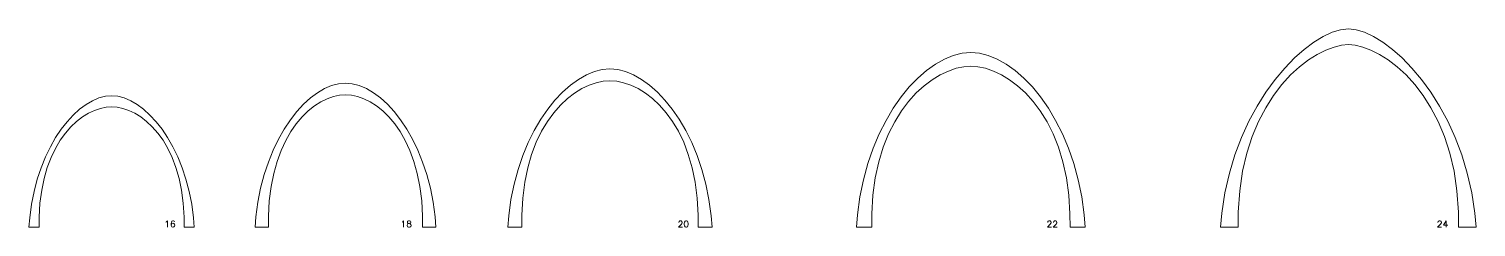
# Model space of a CAD drawing. Extents: x 0 to 8043, y -128 to 1090.
# Drawn here: x 1812 to 3834, y 4 to 280 of the extents above; entities that cross this region are included whole.
import ezdxf

# ---------------------------------------------------------------- set-up
doc = ezdxf.new("R2010")
doc.units = 0
doc.header["$MEASUREMENT"] = 0
doc.layers.get('0').update_dxf_attribs({"linetype": 'CONTINUOUS', "lineweight": 9})

msp = doc.modelspace()

# ---------------------------------------------------------------- linework, layer by layer
for points in [[(3655.74358, 280.37654), (3666.56633, 279.18937), (3678.34464, 275.67676), (3690.88006, 269.91205), (3703.97412, 261.9686), (3717.42836, 251.91975), (3731.04433, 239.83884), (3744.62356, 225.79922), (3757.9676, 209.87424), (3770.87798, 192.13725), (3783.15625, 172.66158), (3794.60395, 151.5206), (3805.02261, 128.78763), (3814.21379, 104.53604), (3821.97901, 78.83917), (3828.11982, 51.77035), (3832.43776, 23.40295), (3834.17664, 3.80613), (3809.71516, 3.80613), (3809.56619, 24.71169), (3807.52737, 54.25728), (3803.45316, 81.65698), (3797.56328, 106.94387), (3790.07747, 130.15101), (3781.21543, 151.3115), (3771.1969, 170.45841), (3760.2416, 187.62481), (3748.56926, 202.84379), (3736.39958, 216.14842), (3723.95231, 227.57178), (3711.44716, 237.14694), (3699.10386, 244.907), (3687.14213, 250.88501), (3675.78168, 255.11407), (3665.24226, 257.62725), (3655.74358, 258.45762), (3646.24493, 257.62725), (3635.70562, 255.11407), (3624.34535, 250.88501), (3612.38384, 244.907), (3600.04082, 237.14694), (3587.53601, 227.57178), (3575.08911, 216.14842), (3562.91986, 202.84379), (3551.24797, 187.62481), (3540.29316, 170.45841), (3530.27515, 151.3115), (3521.41366, 130.15101), (3513.92841, 106.94387), (3508.03911, 81.65698), (3503.96549, 54.25728), (3501.92726, 24.71169), (3501.77869, 3.80613), (3477.31718, 3.80613), (3479.0557, 23.40295), (3483.3732, 51.77035), (3489.51367, 78.83917), (3497.27864, 104.53604), (3506.46963, 128.78763), (3516.88814, 151.5206), (3528.33572, 172.66158), (3540.61386, 192.13725), (3553.5241, 209.87424), (3566.86795, 225.79922), (3580.44693, 239.83884), (3594.06255, 251.91975), (3607.51634, 261.9686), (3620.60983, 269.91205), (3633.14451, 275.67676), (3644.92192, 279.18937)], [(3128.22468, 247.55485), (3140.316, 246.50857), (3152.67232, 243.41284), (3165.17426, 238.33228), (3177.70244, 231.33155), (3190.13751, 222.47527), (3202.36009, 211.8281), (3214.2508, 199.45466), (3225.69028, 185.4196), (3236.55916, 169.78755), (3246.73807, 152.62316), (3256.10764, 133.99107), (3264.54849, 113.95591), (3271.94126, 92.58232), (3278.16657, 69.93495), (3283.10506, 46.07843), (3286.63736, 21.0774), (3288.12676, 3.80613), (3266.81528, 3.80613), (3266.72265, 22.24028), (3265.08414, 48.29306), (3261.74612, 72.45362), (3256.87231, 94.75115), (3250.62644, 115.2148), (3243.17222, 133.87374), (3234.67337, 150.75714), (3225.2936, 165.89417), (3215.19664, 179.31399), (3204.54621, 191.04578), (3193.50601, 201.1187), (3182.23977, 209.56191), (3170.9112, 216.40459), (3159.68403, 221.6759), (3148.72197, 225.40501), (3138.18874, 227.62108), (3128.24805, 228.35329), (3118.3068, 227.62108), (3107.77307, 225.40501), (3096.81057, 221.6759), (3085.58302, 216.40459), (3074.25414, 209.56191), (3062.98762, 201.1187), (3051.9472, 191.04578), (3041.29658, 179.31399), (3031.19947, 165.89417), (3021.81959, 150.75714), (3013.32066, 133.87374), (3005.86637, 115.2148), (2999.62046, 94.75115), (2994.74664, 72.45362), (2991.4086, 48.29306), (2989.77008, 22.24028), (2989.6774, 3.80613), (2968.31935, 3.80613), (2969.80908, 21.0774), (2973.3419, 46.07843), (2978.28084, 69.93495), (2984.50655, 92.58232), (2991.89966, 113.95591), (3000.3408, 133.99107), (3009.71061, 152.62316), (3019.88971, 169.78755), (3030.75875, 185.4196), (3042.19835, 199.45466), (3054.08916, 211.8281), (3066.31179, 222.47527), (3078.7469, 231.33155), (3091.27511, 238.33228), (3103.77705, 243.41284), (3116.13336, 246.50857)], [(2624.01977, 224.71897), (2634.81618, 223.77071), (2645.8493, 220.96499), (2657.01255, 216.3604), (2668.19933, 210.01551), (2679.30305, 201.98892), (2690.21711, 192.3392), (2700.83493, 181.12495), (2711.04991, 168.40476), (2720.75546, 154.2372), (2729.84498, 138.68086), (2738.21189, 121.79433), (2745.74958, 103.63619), (2752.35147, 84.26503), (2757.91097, 63.73943), (2762.32147, 42.11798), (2765.47639, 19.45927), (2766.80643, 3.80613), (2747.37093, 3.80613), (2747.3027, 20.57155), (2745.91642, 44.26589), (2743.06624, 66.23929), (2738.88533, 86.51827), (2733.50683, 105.12936), (2727.0639, 122.0991), (2719.68968, 137.45401), (2711.51732, 151.22063), (2702.67998, 163.4255), (2693.3108, 174.09513), (2683.54293, 183.25606), (2673.50953, 190.93483), (2663.34375, 197.15797), (2653.17873, 201.952), (2643.14763, 205.34346), (2633.38359, 207.35888), (2624.01977, 208.02479), (2614.65543, 207.35888), (2604.891, 205.34346), (2594.85962, 201.952), (2584.69443, 197.15797), (2574.52856, 190.93483), (2564.49516, 183.25606), (2554.72736, 174.09513), (2545.3583, 163.4255), (2536.52111, 151.22063), (2528.34894, 137.45401), (2520.97491, 122.0991), (2514.53218, 105.12936), (2509.15387, 86.51827), (2504.97312, 66.23929), (2502.12307, 44.26589), (2500.73686, 20.57155), (2500.66864, 3.80613), (2481.23318, 3.80613), (2482.56283, 19.45927), (2485.71723, 42.11798), (2490.12729, 63.73943), (2495.6864, 84.26503), (2502.28799, 103.63619), (2509.82545, 121.79433), (2518.1922, 138.68086), (2527.28164, 154.2372), (2536.98717, 168.40476), (2547.2022, 181.12495), (2557.82015, 192.3392), (2568.73442, 201.98892), (2579.83841, 210.01551), (2591.02553, 216.3604), (2602.1892, 220.96499), (2613.22281, 223.77071)], [(2254.45941, 204.65397), (2264.01927, 203.79182), (2273.78873, 201.24089), (2283.6734, 197.05445), (2293.57889, 191.28577), (2303.41081, 183.98812), (2313.07477, 175.21477), (2322.47637, 165.01899), (2331.52124, 153.45405), (2340.11497, 140.57323), (2348.16318, 126.42979), (2355.57148, 111.077), (2362.24548, 94.56814), (2368.09079, 76.95648), (2373.01301, 58.29527), (2376.91776, 38.63781), (2379.71065, 18.03735), (2380.88611, 3.80613), (2362.21902, 3.80613), (2362.1578, 18.95679), (2360.94728, 40.36903), (2358.45785, 60.2261), (2354.80583, 78.55196), (2350.10754, 95.37059), (2344.4793, 110.70596), (2338.03743, 124.58204), (2330.89825, 137.02282), (2323.17807, 148.05225), (2314.99323, 157.69433), (2306.46004, 165.97301), (2297.69481, 172.91227), (2288.81388, 178.53609), (2279.93355, 182.86845), (2271.17015, 185.9333), (2262.63999, 187.75463), (2254.45941, 188.35642), (2246.27886, 187.75463), (2237.74881, 185.9333), (2228.98555, 182.86845), (2220.1054, 178.53609), (2211.22466, 172.91227), (2202.45964, 165.97301), (2193.92665, 157.69433), (2185.74198, 148.05225), (2178.02196, 137.02282), (2170.88288, 124.58204), (2164.44105, 110.70596), (2158.81278, 95.37059), (2154.11438, 78.55196), (2150.46214, 60.2261), (2147.97239, 40.36903), (2146.76142, 18.95679), (2146.69983, 3.80613), (2128.02938, 3.80613), (2129.20557, 18.03735), (2131.99935, 38.63781), (2135.90476, 58.29527), (2140.82743, 76.95648), (2146.673, 94.56814), (2153.34712, 111.077), (2160.75542, 126.42979), (2168.80355, 140.57323), (2177.39714, 153.45405), (2186.44183, 165.01899), (2195.84327, 175.21477), (2205.5071, 183.98812), (2215.33895, 191.28577), (2225.24447, 197.05445), (2235.12929, 201.24089), (2244.89906, 203.79182)], [(1927.67407, 187.10613), (1936.40895, 186.3193), (1945.33529, 183.99121), (1954.36686, 180.17048), (1963.41742, 174.90574), (1972.40074, 168.24561), (1981.23058, 160.23871), (1989.82071, 150.93365), (1998.08489, 140.37907), (2005.93687, 128.62357), (2013.29044, 115.71579), (2020.05934, 101.70435), (2026.15735, 86.63786), (2031.49823, 70.56494), (2035.99574, 53.53422), (2039.56365, 35.59432), (2042.11571, 16.79385), (2043.19324, 3.80613), (2028.94679, 3.80613), (2028.89297, 17.58286), (2027.75501, 37.05331), (2025.41514, 55.10958), (2021.98266, 71.77348), (2017.5669, 87.0668), (2012.27718, 101.01136), (2006.22281, 113.62896), (1999.51312, 124.94139), (1992.25743, 134.97047), (1984.56505, 143.73801), (1976.5453, 151.26579), (1968.30751, 157.57563), (1959.961, 162.68934), (1951.61508, 166.62871), (1943.37907, 169.41555), (1935.3623, 171.07166), (1927.67407, 171.61886), (1919.98589, 171.07166), (1911.96922, 169.41555), (1903.73337, 166.62871), (1895.38765, 162.68934), (1887.04138, 157.57563), (1878.80386, 151.26579), (1870.78441, 143.73801), (1863.09233, 134.97047), (1855.83694, 124.94139), (1849.12755, 113.62896), (1843.07347, 101.01136), (1837.784, 87.0668), (1833.36847, 71.77348), (1829.93618, 55.10958), (1827.59644, 37.05331), (1826.45857, 17.58286), (1826.40475, 3.80613), (1812.15494, 3.80613), (1813.23247, 16.79385), (1815.78453, 35.59432), (1819.35244, 53.53422), (1823.84995, 70.56494), (1829.19083, 86.63786), (1835.28884, 101.70435), (1842.05775, 115.71579), (1849.41131, 128.62357), (1857.2633, 140.37907), (1865.52748, 150.93365), (1874.1176, 160.23871), (1882.94744, 168.24561), (1891.93076, 174.90574), (1900.98131, 180.17048), (1910.01288, 183.99121), (1918.93921, 186.3193)], [(2342.5111, 3.80613), (2344.11865, 3.80613), (2345.32432, 4.20802), (2345.7262, 4.60991), (2346.12809, 5.41368), (2346.12809, 6.61935), (2345.7262, 7.42312), (2344.92243, 8.2269), (2343.71676, 8.62879), (2342.10921, 9.03068), (2341.30544, 9.43256), (2340.90355, 10.23634), (2340.90355, 11.04012), (2341.30544, 11.84389), (2342.5111, 12.24578), (2344.11865, 12.24578), (2345.32432, 11.84389), (2345.7262, 11.04012), (2345.7262, 10.23634), (2345.32432, 9.43256), (2344.52054, 9.03068), (2342.91299, 8.62879), (2341.70732, 8.2269), (2340.90355, 7.42312), (2340.50166, 6.61935), (2340.50166, 5.41368), (2340.90355, 4.60991), (2341.30544, 4.20802)], [(2731.02071, 3.80613), (2732.22638, 4.20802), (2733.03015, 5.41368), (2733.43204, 7.42312), (2733.43204, 8.62879), (2733.03015, 10.63823), (2732.22638, 11.84389), (2731.02071, 12.24578), (2730.21694, 12.24578), (2729.01127, 11.84389), (2728.2075, 10.63823), (2727.80561, 8.62879), (2727.80561, 7.42312), (2728.2075, 5.41368), (2729.01127, 4.20802), (2730.21694, 3.80613)]]:
    msp.add_lwpolyline(points, close=True)
for points in [[(2003.58554, 10.63823), (2004.38931, 11.04012), (2005.59498, 12.24578), (2005.59498, 3.80613)], [(2015.64218, 11.04012), (2015.24029, 11.84389), (2014.03463, 12.24578), (2013.23085, 12.24578), (2012.02519, 11.84389), (2011.22141, 10.63823), (2010.81952, 8.62879), (2010.81952, 6.61935), (2011.22141, 5.0118), (2012.02519, 4.20802), (2013.23085, 3.80613), (2013.63274, 3.80613), (2014.8384, 4.20802), (2015.64218, 5.0118), (2016.04407, 6.21746), (2016.04407, 6.61935), (2015.64218, 7.82501), (2014.8384, 8.62879), (2013.63274, 9.03068), (2013.23085, 9.03068), (2012.02519, 8.62879), (2011.22141, 7.82501), (2010.81952, 6.61935)], [(2333.66956, 10.63823), (2334.47334, 11.04012), (2335.679, 12.24578), (2335.679, 3.80613)], [(2720.16974, 10.23634), (2720.16974, 10.63823), (2720.57163, 11.44201), (2720.97351, 11.84389), (2721.77729, 12.24578), (2723.38484, 12.24578), (2724.18862, 11.84389), (2724.59051, 11.44201), (2724.99239, 10.63823), (2724.99239, 9.83445), (2724.59051, 9.03068), (2723.78673, 7.82501), (2719.76785, 3.80613), (2725.39428, 3.80613)], [(3235.6533, 10.23634), (3235.6533, 10.63823), (3236.05519, 11.44201), (3236.45708, 11.84389), (3237.26085, 12.24578), (3238.86841, 12.24578), (3239.67218, 11.84389), (3240.07407, 11.44201), (3240.47596, 10.63823), (3240.47596, 9.83445), (3240.07407, 9.03068), (3239.27029, 7.82501), (3235.25141, 3.80613), (3240.87785, 3.80613)], [(3243.69106, 10.23634), (3243.69106, 10.63823), (3244.09295, 11.44201), (3244.49484, 11.84389), (3245.29861, 12.24578), (3246.90617, 12.24578), (3247.70994, 11.84389), (3248.11183, 11.44201), (3248.51372, 10.63823), (3248.51372, 9.83445), (3248.11183, 9.03068), (3247.30805, 7.82501), (3243.28917, 3.80613), (3248.91561, 3.80613)], [(3780.88616, 10.23634), (3780.88616, 10.63823), (3781.28805, 11.44201), (3781.68994, 11.84389), (3782.49371, 12.24578), (3784.10127, 12.24578), (3784.90504, 11.84389), (3785.30693, 11.44201), (3785.70882, 10.63823), (3785.70882, 9.83445), (3785.30693, 9.03068), (3784.50315, 7.82501), (3780.48427, 3.80613), (3786.11071, 3.80613)], [(3792.54091, 3.80613), (3792.54091, 12.24578), (3788.52203, 6.61935), (3794.55035, 6.61935)]]:
    msp.add_lwpolyline(points)

doc.saveas('drawing.dxf')
